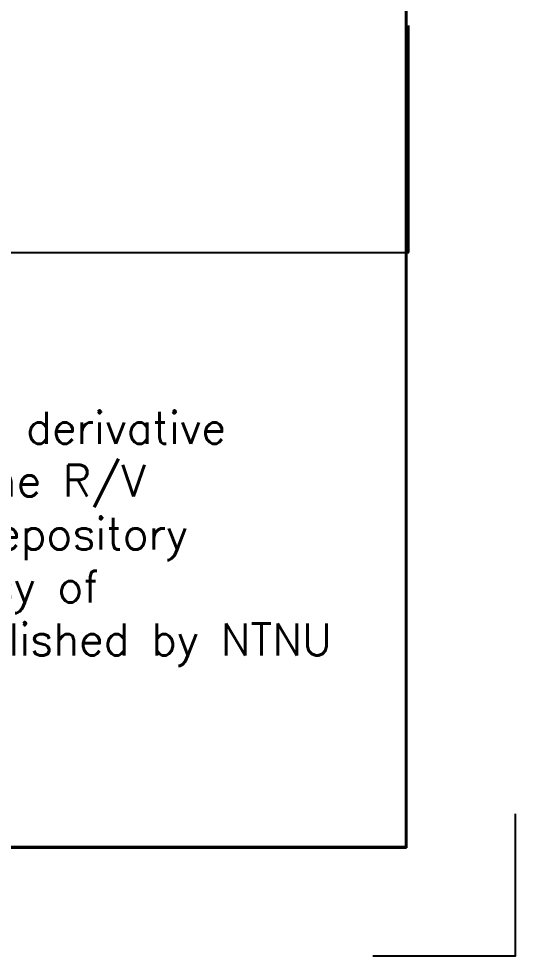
# Model space of a CAD drawing. Extents: x -86245 to 167090, y -69122 to 58950.
# Drawn here: x 80996 to 83264, y -500 to 3777 of the extents above; entities that cross this region are included whole.
import ezdxf
from ezdxf.enums import TextEntityAlignment as Align

# ---------------------------------------------------------------- set-up
doc = ezdxf.new("R2010")
doc.units = 0
doc.header["$LTSCALE"] = 250
doc.layers.get('0').update_dxf_attribs({"linetype": 'CONTINUOUS'})
doc.layers.add('Rev A11', color=7, linetype='CONTINUOUS')
doc.layers.add('S0CO1', color=1, linetype='CONTINUOUS')
doc.styles.add('ROMANS', font='romans.shx', dxfattribs={"height": 125})

# ---------------------------------------------------------------- blocks, each defined once
blk = doc.blocks.new('R-A0')
at = {"color": 2}
blk.add_lwpolyline([(650, 0), (0, 0), (0, 650)], dxfattribs=at)
blk = doc.blocks.new('A$C775A635E')
at = {"layer": 'S0CO1', "color": 6}
blk.add_lwpolyline([(0, 0), (0, 58450), (-41050, 58450), (-41050, 0)], close=True, dxfattribs=at)
at = {"layer": 'S0CO1', "rotation": 90}
blk.add_blockref('R-A0', (500, -500), dxfattribs=at)
blk = doc.blocks.new('TF-2')
at = {"color": 1, "transparency": 33554687}
for p in [(0, 87.276), (-175, 0)]:
    blk.add_line(p, (0, 0), dxfattribs=at)
at = {"color": 4, "transparency": 33554687}
for p, q in [((0.163, 45.344), (0.163, 62.62)), ((-167.837, 45.344), (0.163, 45.344))]:
    blk.add_line(p, q, dxfattribs=at)
at = {"color": 4, "transparency": 33554687, "style": 'ROMANS', "width": 1.5}
for tag, p in [('PROSJ', (-118.505, 73.949)), ('DRAWING', (-117.319, 67.819))]:
    blk.add_attdef(tag, text='', height=3, dxfattribs=at).set_placement(p, align=Align.MIDDLE)
at = {"color": 4, "transparency": 33554687, "style": 'ROMANS'}
for tag, p in [('SCALE', (-56.642, 73.215)), ('SHEET', (-23.606, 73.082))]:
    blk.add_attdef(tag, text='', height=2.2, dxfattribs=at).set_placement(p, align=Align.MIDDLE)
at = {"color": 3, "transparency": 33554687, "style": 'ROMANS'}
for tag, p in [('SCALE2', (-57.398, 69.851)), ('SCALE3', (-57.356, 67.08))]:
    blk.add_attdef(tag, text='', height=1.5, dxfattribs=at).set_placement(p, align=Align.MIDDLE)

msp = doc.modelspace()

# ---------------------------------------------------------------- block references
at = {"layer": 'Rev A11', "xscale": 59.92264314209993, "yscale": 59.92264314209993, "zscale": 59.92264314209993}
msp.add_blockref('TF-2', (82767.164, -5.852), dxfattribs=at)
at = {"layer": 'S0CO1', "linetype": 'ByBlock'}
msp.add_blockref('A$C775A635E', (82763.595, 0), dxfattribs=at)

# ---------------------------------------------------------------- texts
at = {"color": 1, "transparency": 33554687, "insert": (79248.084, 1983.524), "char_height": 144.88093, "width": 3474.61744, "attachment_point": 1, "style": 'ROMANS'}
msp.add_mtext('This drawing is a derivative work based on the R/V Gunnerus open repository drawings, courtesy of Polarkonsult, published by NTNU', dxfattribs=at)

doc.saveas('drawing.dxf')
